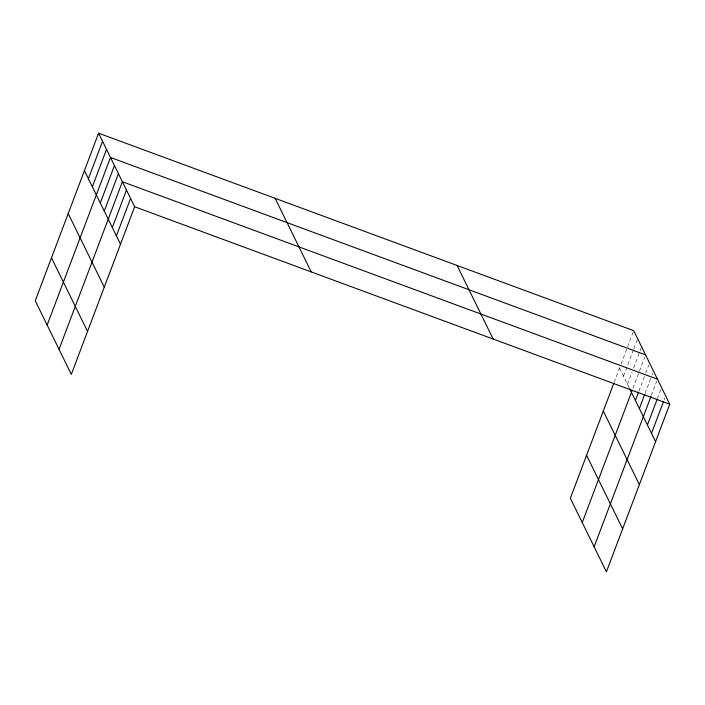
<?xml version="1.0" encoding="UTF-8"?>
<svg xmlns="http://www.w3.org/2000/svg" width="705" height="705" viewBox="0 0 705 705"><rect width="100%" height="100%" fill="white"/><g stroke="black" fill="none" stroke-linecap="round" stroke-linejoin="round"><path stroke-width="0.53" stroke-dasharray="3.52 2.64" d="M614.125 382.41L620.682 365.058M621.061 364.044L627.186 347.847M627.565 346.834L633.68 330.636M623.502 376.179L633.442 349.865M633.83 348.852L637.655 338.735M627.468 384.278L632.059 372.125M633.584 368.08L639.708 351.883M640.087 350.87L641.62 346.825M632.967 388.323L639.082 372.125M639.47 371.112L644.819 356.942M638.845 391.354L645.348 374.144M645.727 373.13L648.785 365.031M645.11 393.372L651.605 376.162M651.993 375.148L652.76 373.13M651.367 395.39L656.725 381.22M657.368 398.669L660.814 389.557M664.136 399.92L664.894 397.893M619.536 368.089L629.23 387.873"/><path stroke-width="1.06" d="M98.585 133.183L35.25 300.788L71.32 374.364L134.646 206.75L98.585 133.183L633.68 330.636L669.75 404.212L606.415 571.817L570.354 498.25L613.738 383.432M88.398 178.726L102.551 141.273M92.364 186.816L106.517 149.363M47.156 325.067L110.482 157.462L645.586 354.915M100.304 203.005L114.457 165.552M104.269 211.095L118.422 173.641M59.053 349.345L122.388 181.74L657.492 379.193M112.324 227.53L126.477 190.077M116.413 235.867L130.566 198.413M582.251 522.528L632.2 390.341M635.399 400.458L638.466 392.368M639.365 408.556L644.722 394.386M594.156 546.807L650.988 396.404M647.419 424.983L656.99 399.682M651.508 433.319L663.37 401.947M134.646 206.75L669.75 404.212M629.671 388.772L655.597 441.665M603.304 411.041L639.365 484.617M586.578 455.298L622.647 528.865M457.104 265.477L493.165 339.043M275.17 198.343L311.231 271.91M84.433 170.636L120.502 244.203M68.2 213.589L104.269 287.155M51.483 257.836L87.543 331.412"/></g></svg>
